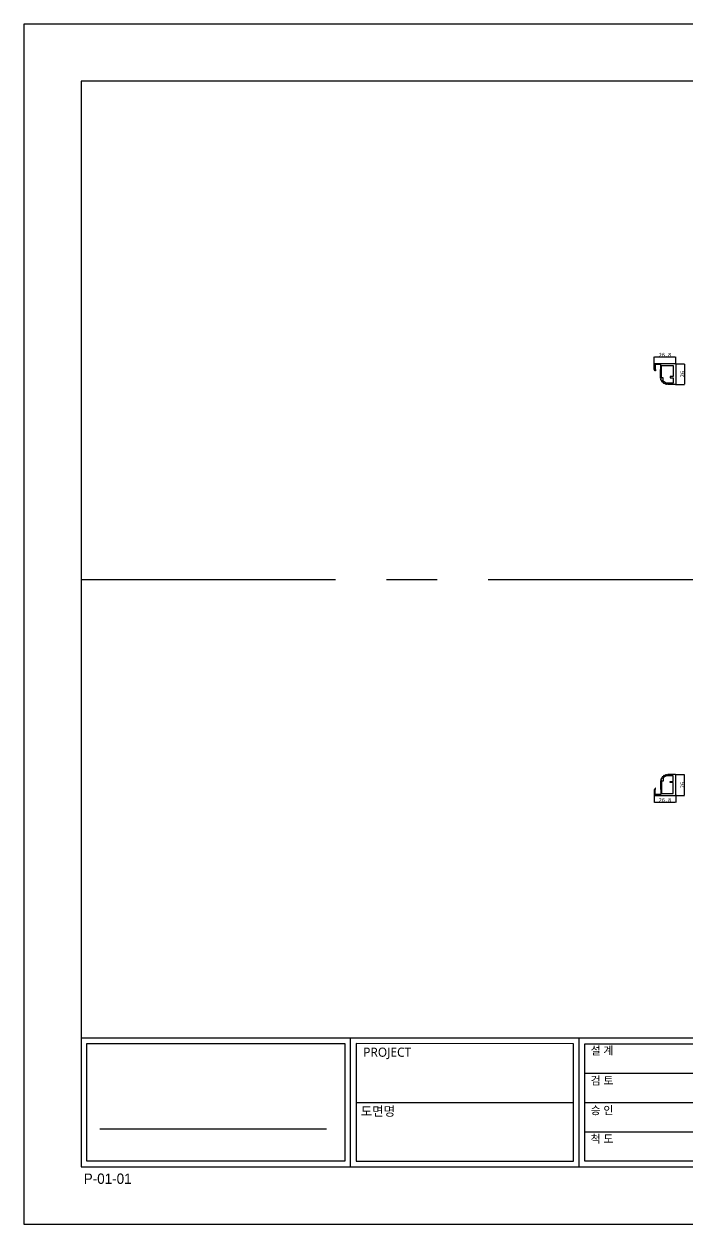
# Model space of a CAD drawing. Header units: millimetres. Extents: x -44117 to 256353, y -2095463 to 65325.
# Drawn here: x -15567 to -14739, y 43640 to 45138 of the extents above; entities that cross this region are included whole.
import ezdxf

# ---------------------------------------------------------------- set-up
doc = ezdxf.new("R2010")
doc.units = ezdxf.units.MM
doc.header["$LTSCALE"] = 10
doc.linetypes.add('CENTER', pattern=[50.8, 31.75, -6.35, 6.35, -6.35])
doc.layers.add('cen', color=1, linetype='CENTER')
doc.styles.add('고딕', font='')
doc.styles.get('고딕').set_extended_font_data('HYgtrE')
doc.dimstyles.new('hi01 a4 - 1scale', dxfattribs={"dimtxt": 5, "dimasz": 0.5, "dimexe": 0.3, "dimexo": 0.3, "dimgap": 0.2, "dimtad": 1, "dimdec": 1, "dimdsep": 46, "dimtxsty": 'Standard', "dimcen": 1, "dimclrd": 251, "dimclre": 251, "dimclrt": 3, "dimadec": 1, "dimazin": 2, "dimtfac": 1, "dimtdec": 1, "dimtix": 1, "dimtmove": 1, "dimatfit": 3, "dimfxl": 0, "dimarcsym": 0})

# ---------------------------------------------------------------- blocks, each defined once
blk = doc.blocks.new('*D1277')
at = {"color": 251, "lineweight": -2, "transparency": 16777216}
for p, q in [((-14780.3, 44713.2), (-14780.3, 44722.6)), ((-14753.5, 44713.2), (-14753.5, 44722.6)), ((-14779.8, 44722.3), (-14754, 44722.3))]:
    blk.add_line(p, q, dxfattribs=at)
at = {"color": 251, "transparency": 16777216}
for points in [[(-14779.8, 44722.4), (-14779.8, 44722.3), (-14780.3, 44722.3)], [(-14754, 44722.4), (-14754, 44722.3), (-14753.5, 44722.3)]]:
    blk.add_solid(points, dxfattribs=at)
at = {"layer": 'Defpoints', "color": 0, "transparency": 16777216}
for p in [(-14780.3, 44712.9), (-14753.5, 44722.3), (-14753.5, 44712.9)]:
    blk.add_point(p, dxfattribs=at)
at = {"color": 3, "transparency": 16777216, "insert": (-14766.9, 44725), "char_height": 5, "attachment_point": 5}
blk.add_mtext('26.8', dxfattribs=at)
blk = doc.blocks.new('*D1278')
at = {"color": 251, "lineweight": -2, "transparency": 16777216}
for p, q in [((-14753.7, 44713.9), (-14742.3, 44713.9)), ((-14742.6, 44713.4), (-14742.6, 44688.4)), ((-14753.7, 44687.9), (-14742.3, 44687.9))]:
    blk.add_line(p, q, dxfattribs=at)
at = {"color": 251, "transparency": 16777216}
for points in [[(-14742.7, 44713.4), (-14742.5, 44713.4), (-14742.6, 44713.9)], [(-14742.7, 44688.4), (-14742.5, 44688.4), (-14742.6, 44687.9)]]:
    blk.add_solid(points, dxfattribs=at)
at = {"layer": 'Defpoints', "color": 0, "transparency": 16777216}
for p in [(-14754, 44713.9), (-14754, 44687.9), (-14742.6, 44687.9)]:
    blk.add_point(p, dxfattribs=at)
at = {"color": 3, "transparency": 16777216, "insert": (-14745.3, 44700.9), "char_height": 5, "attachment_point": 5, "rotation": 90}
blk.add_mtext('26', dxfattribs=at)
blk = doc.blocks.new('a4 1scale')
at = {"color": 8}
for p, q in [((-15144.83, -4477.05), (-14867.83, -4477.05)), ((-15097.66, -4499.61), (-15097.66, -4477.05)), ((-15057.67, -4499.62), (-15057.67, -4477.06)), ((-15056.67, -4483.2), (-15020.68, -4483.2)), ((-15096.66, -4488.33), (-15058.67, -4488.34)), ((-15056.67, -4488.34), (-15020.68, -4488.34)), ((-15141.53, -4492.95), (-15101.88, -4492.95)), ((-15056.67, -4493.48), (-15020.68, -4493.48))]:
    blk.add_line(p, q, dxfattribs=at)
for points in [[(-15154.83, -4509.61), (-14857.83, -4509.61), (-14857.83, -4299.61), (-15154.83, -4299.61)], [(-15144.83, -4499.61), (-14867.83, -4499.61), (-14867.83, -4309.61), (-15144.83, -4309.61)]]:
    blk.add_lwpolyline(points, close=True)
for points in [[(-15143.82, -4478.05), (-15098.66, -4478.05), (-15098.66, -4498.61), (-15143.83, -4498.61)], [(-15058.67, -4478.06), (-15096.66, -4478.05), (-15096.66, -4498.61), (-15058.66, -4498.62)], [(-15056.67, -4478.06), (-15020.68, -4478.06), (-15020.68, -4498.62), (-15056.67, -4498.62)]]:
    blk.add_lwpolyline(points, close=True, dxfattribs=at)
at = {"color": 8, "attachment_point": 1, "style": '고딕'}
for s, insert, char_height, width in [('{\\fMalgun Gothic|b0|i0|c129|p50;PROJECT}', (-15095.45, -4478.74), 1.6004, 37.4801), ('{\\fMalgun Gothic|b0|i0|c129|p50;설 계}', (-15055.65, -4478.55), 1.4003, 21.6513), ('{\\fMalgun Gothic|b0|i0|c129|p50;검 토}', (-15055.65, -4483.82), 1.4003, 21.6513), ('{\\fMalgun Gothic|b0|i0|c129|p50;도면명}', (-15095.89, -4489.07), 1.6004, 37.4801), ('{\\fMalgun Gothic|b0|i0|c129|p50;승 인}', (-15055.65, -4489.02), 1.4003, 21.6513), ('{\\fMalgun Gothic|b0|i0|c129|p50;척 도 }', (-15055.65, -4494.02), 1.4003, 21.6513), ('{\\C8;P-01-01}', (-15144.37, -4500.78), 1.8004, 27.0059)]:
    blk.add_mtext(s, dxfattribs=dict(at, insert=insert, char_height=char_height, width=width))
blk = doc.blocks.new('*D1294')
at = {"color": 251, "lineweight": -2, "transparency": 16777216}
for p, q in [((-14780.3, 44175.9), (-14780.3, 44166.5)), ((-14753.5, 44175.9), (-14753.5, 44166.5)), ((-14779.8, 44166.8), (-14754, 44166.8))]:
    blk.add_line(p, q, dxfattribs=at)
at = {"color": 251, "transparency": 16777216}
for points in [[(-14779.8, 44166.9), (-14779.8, 44166.7), (-14780.3, 44166.8)], [(-14754, 44166.9), (-14754, 44166.7), (-14753.5, 44166.8)]]:
    blk.add_solid(points, dxfattribs=at)
at = {"layer": 'Defpoints', "color": 0, "transparency": 16777216}
for p in [(-14780.3, 44176.2), (-14753.5, 44176.2), (-14753.5, 44166.8)]:
    blk.add_point(p, dxfattribs=at)
at = {"color": 3, "transparency": 16777216, "insert": (-14766.9, 44169.5), "char_height": 5, "attachment_point": 5}
blk.add_mtext('26.8', dxfattribs=at)
blk = doc.blocks.new('*D1295')
at = {"color": 251, "lineweight": -2, "transparency": 16777216}
for p, q in [((-14753.7, 44201.2), (-14742.3, 44201.2)), ((-14742.6, 44175.7), (-14742.6, 44200.7)), ((-14753.7, 44175.2), (-14742.3, 44175.2))]:
    blk.add_line(p, q, dxfattribs=at)
at = {"color": 251, "transparency": 16777216}
for points in [[(-14742.7, 44200.7), (-14742.5, 44200.7), (-14742.6, 44201.2)], [(-14742.7, 44175.7), (-14742.5, 44175.7), (-14742.6, 44175.2)]]:
    blk.add_solid(points, dxfattribs=at)
at = {"layer": 'Defpoints', "color": 0, "transparency": 16777216}
for p in [(-14754, 44201.2), (-14742.6, 44201.2), (-14754, 44175.2)]:
    blk.add_point(p, dxfattribs=at)
at = {"color": 3, "transparency": 16777216, "insert": (-14745.3, 44188.2), "char_height": 5, "attachment_point": 5, "rotation": 90}
blk.add_mtext('26', dxfattribs=at)

msp = doc.modelspace()

# ---------------------------------------------------------------- linework, layer by layer
for points in [[(-14753.45327, 44713.42623), (-14753.45327, 44688.42877, -0.4142135624), (-14753.95327, 44687.92877), (-14763.15165, 44687.92877, -0.4142135624), (-14763.45165, 44688.22877), (-14763.45165, 44688.23382, 0.4043730092), (-14763.74153, 44688.53365, -0.022416536), (-14764.5099, 44688.59412, 0.4043730092), (-14764.84312, 44688.34333, -0.424123069), (-14765.19632, 44688.09571, -0.022416536), (-14765.99805, 44688.28819, -0.424123069), (-14766.20033, 44688.66917, 0.4043730092), (-14766.38338, 44689.04391, -0.022416536), (-14767.09545, 44689.33886, 0.4043730092), (-14767.48986, 44689.20331, -0.424123069), (-14767.9023, 44689.07695, -0.022416536), (-14768.60531, 44689.50776, -0.424123069), (-14768.67996, 44689.93261, 0.4043730092), (-14768.73825, 44690.34556, -0.022416536), (-14769.32433, 44690.84612, 0.4043730092), (-14769.74132, 44690.83909, -0.4241230691), (-14770.17261, 44690.84636, -0.022416536), (-14770.70809, 44691.47333, -0.424123069), (-14770.64781, 44691.90045, 0.4043730092), (-14770.57563, 44692.31121, -0.022416536), (-14770.97834, 44692.96837, 0.4043730092), (-14771.3771, 44693.09055, -0.424123069), (-14771.78504, 44693.23074, -0.022416536), (-14772.10056, 44693.99249, -0.4241230691), (-14771.91124, 44694.38008, 0.4043730092), (-14771.71566, 44694.74843, -0.022416536), (-14771.89559, 44695.49787, 0.4043730092), (-14772.23708, 44695.73729, -0.424123069), (-14772.58173, 44695.99668, -0.0308511276), (-14772.65165, 44697.12877), (-14772.65165, 44706.42623, -0.4142135624), (-14772.35165, 44706.72623), (-14772.25165, 44706.72623, 0.4142135624), (-14772.05165, 44706.92623), (-14772.05165, 44712.42623, 0.4142135624), (-14772.35165, 44712.72623), (-14778.95165, 44712.72623, 0.4142135624), (-14779.25165, 44712.42623), (-14779.25165, 44706.92623, 0.4142135624), (-14779.05165, 44706.72623), (-14778.95165, 44706.72623, -0.4142135624), (-14778.65165, 44706.42623), (-14778.65165, 44705.22623, -0.855700792), (-14779.23731, 44705.1346), (-14780.25165, 44706.97564), (-14780.25165, 44712.92623, -0.4142135624), (-14779.25165, 44713.92623), (-14753.95327, 44713.92623, -0.4142135623), (-14753.45327, 44713.42623)], [(-14769.25165, 44696.22623), (-14771.05165, 44696.22623), (-14771.05165, 44711.42623), (-14756.45165, 44711.42623), (-14756.45165, 44697.72623), (-14760.25165, 44697.72623, 0.4142135624), (-14760.45165, 44697.52623), (-14760.45165, 44696.62623, 0.4142135624), (-14760.25165, 44696.42623), (-14756.45165, 44696.42623), (-14756.45165, 44689.52877), (-14763.45165, 44689.52877, -0.2205202393), (-14769.25165, 44692.21755), (-14769.25165, 44696.22623)], [(-14753.45327, 44175.73494), (-14753.45327, 44200.73241, 0.4142135624), (-14753.95327, 44201.23241), (-14763.15165, 44201.23241, 0.4142135624), (-14763.45165, 44200.93241), (-14763.45165, 44200.92735, -0.4043730092), (-14763.74153, 44200.62752, 0.022416536), (-14764.5099, 44200.56705, -0.4043730092), (-14764.84312, 44200.81784, 0.424123069), (-14765.19632, 44201.06547, 0.022416536), (-14765.99805, 44200.87299, 0.424123069), (-14766.20033, 44200.492, -0.4043730092), (-14766.38338, 44200.11727, 0.022416536), (-14767.09545, 44199.82232, -0.4043730092), (-14767.48986, 44199.95786, 0.424123069), (-14767.9023, 44200.08422, 0.022416536), (-14768.60531, 44199.65342, 0.424123069), (-14768.67996, 44199.22857, -0.4043730092), (-14768.73825, 44198.81561, 0.022416536), (-14769.32433, 44198.31505, -0.4043730092), (-14769.74132, 44198.32208, 0.4241230691), (-14770.17261, 44198.31481, 0.022416536), (-14770.70809, 44197.68785, 0.424123069), (-14770.64781, 44197.26073, -0.4043730092), (-14770.57563, 44196.84997, 0.022416536), (-14770.97834, 44196.1928, -0.4043730092), (-14771.3771, 44196.07063, 0.424123069), (-14771.78504, 44195.93044, 0.022416536), (-14772.10056, 44195.16869, 0.4241230691), (-14771.91124, 44194.7811, -0.4043730092), (-14771.71566, 44194.41275, 0.022416536), (-14771.89559, 44193.6633, -0.4043730092), (-14772.23708, 44193.42389, 0.424123069), (-14772.58173, 44193.1645, 0.0308511276), (-14772.65165, 44192.03241), (-14772.65165, 44182.73494, 0.4142135624), (-14772.35165, 44182.43494), (-14772.25165, 44182.43494, -0.4142135624), (-14772.05165, 44182.23494), (-14772.05165, 44176.73494, -0.4142135624), (-14772.35165, 44176.43494), (-14778.95165, 44176.43494, -0.4142135624), (-14779.25165, 44176.73494), (-14779.25165, 44182.23494, -0.4142135624), (-14779.05165, 44182.43494), (-14778.95165, 44182.43494, 0.4142135624), (-14778.65165, 44182.73494), (-14778.65165, 44183.93494, 0.855700792), (-14779.23731, 44184.02658), (-14780.25165, 44182.18554), (-14780.25165, 44176.23494, 0.4142135624), (-14779.25165, 44175.23494), (-14753.95327, 44175.23494, 0.4142135623), (-14753.45327, 44175.73494)], [(-14769.25165, 44192.93494), (-14771.05165, 44192.93494), (-14771.05165, 44177.73494), (-14756.45165, 44177.73494), (-14756.45165, 44191.43494), (-14760.25165, 44191.43494, -0.4142135624), (-14760.45165, 44191.63494), (-14760.45165, 44192.53494, -0.4142135624), (-14760.25165, 44192.73494), (-14756.45165, 44192.73494), (-14756.45165, 44199.63241), (-14763.45165, 44199.63241, 0.2205202393), (-14769.25165, 44196.94362), (-14769.25165, 44192.93494)]]:
    msp.add_lwpolyline(points, format="xyb", close=True)
at = {"layer": 'cen'}
msp.add_line((-15495.48614, 44444.58059), (-13520.5627, 44444.58059), dxfattribs=at)

# ---------------------------------------------------------------- block references
at = {"color": 1, "xscale": 7.1296875, "yscale": 7.1296875, "zscale": 7.1296875}
msp.add_blockref('a4 1scale', (92482.41847, 75792.57439), dxfattribs=at)

# ---------------------------------------------------------------- dimensions: what is measured, and where the dimension line sits
for base, p1, p2, picture, middle in [((-14753.45327, 44722.3488), (-14780.25165, 44712.92623), (-14753.45327, 44712.92623), '*D1277', (-14766.85246, 44725.0488)), ((-14753.45327, 44166.81238), (-14780.25165, 44176.23494), (-14753.45327, 44176.23494), '*D1294', (-14766.85246, 44169.51238))]:
    dim = msp.add_linear_dim(base=base, p1=p1, p2=p2, dimstyle='hi01 a4 - 1scale')
    dim.commit()
    dim.dimension.update_dxf_attribs({"geometry": picture, "text_midpoint": middle})
for base, p1, p2, angle, picture, middle in [((-14742.62978, 44687.92877), (-14753.95327, 44713.92623), (-14753.95327, 44687.92877), 90, '*D1278', (-14745.32978, 44700.9275)), ((-14742.62978, 44201.23241), (-14753.95327, 44175.23494), (-14753.95327, 44201.23241), 270, '*D1295', (-14745.32978, 44188.23368))]:
    dim = msp.add_linear_dim(base=base, p1=p1, p2=p2, angle=angle, dimstyle='hi01 a4 - 1scale')
    dim.commit()
    dim.dimension.update_dxf_attribs({"geometry": picture, "text_midpoint": middle})

doc.saveas('drawing.dxf')
